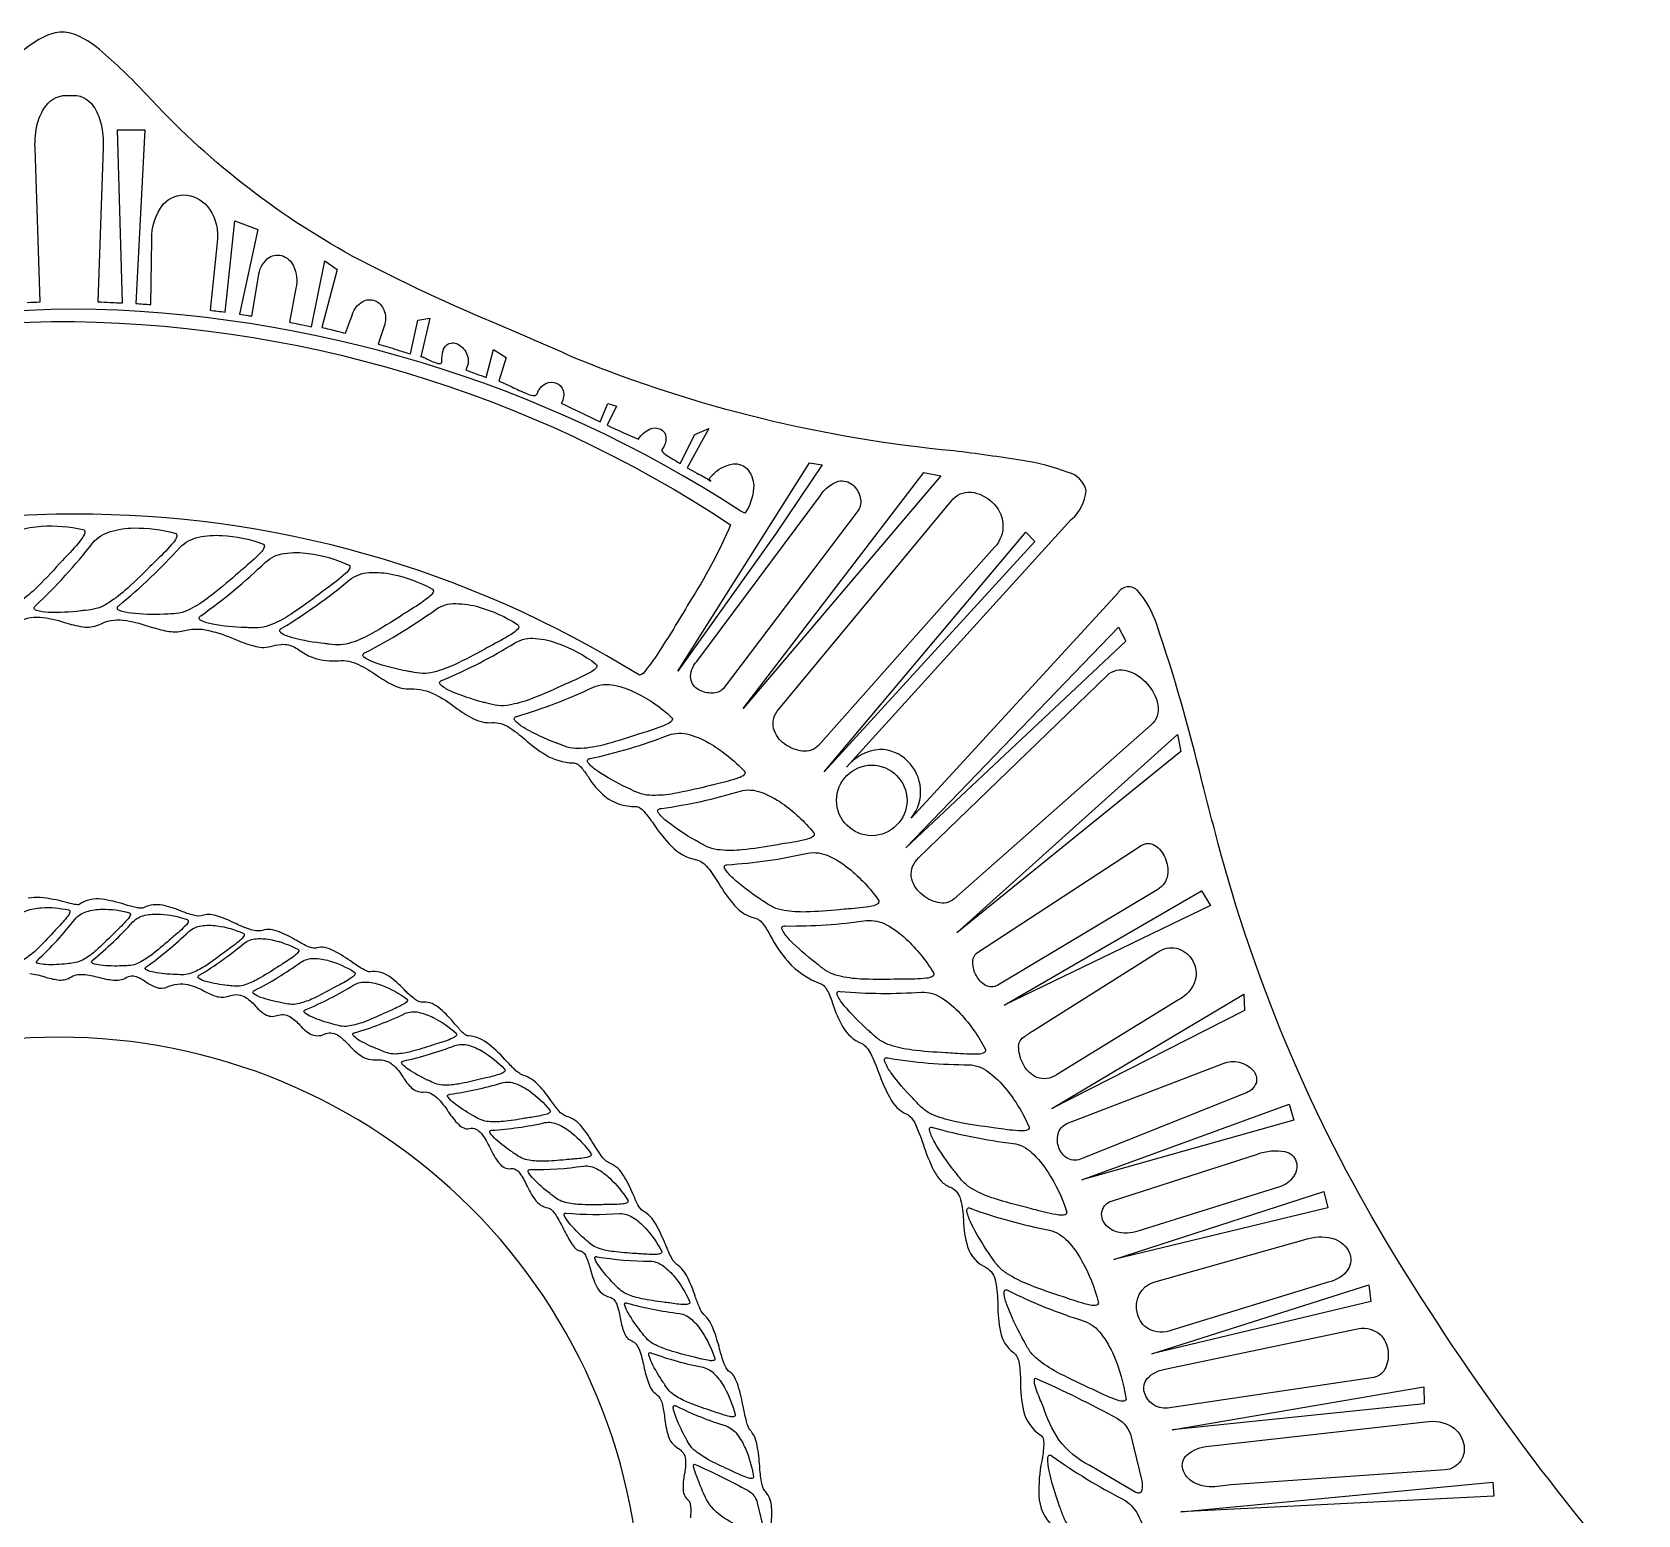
# Model space of a CAD drawing. Extents: x -4 to 118, y -79 to 10.
# Drawn here: x 43.401 to 47.257, y -7.499 to -3.939 of the extents above; entities that cross this region are included whole.
import ezdxf

# ---------------------------------------------------------------- set-up
doc = ezdxf.new("R2010")
doc.units = 0
doc.header["$MEASUREMENT"] = 0

msp = doc.modelspace()

# ---------------------------------------------------------------- linework, layer by layer
for points in [[(47.2556, -7.6738, -0.04455), (46.6343, -6.8106, -0.067662), (46.2496, -5.8877, -0.001147), (46.21, -5.7367, 0.024133), (46.102, -5.3618, 0.106009), (46.056, -5.2802, 0.489433), (46.0091, -5.2853), (45.5124, -5.8261, 0.397714), (45.5027, -5.6889, 0.2068), (45.4367, -5.6615, 0.209036), (45.3573, -5.7042), (45.8967, -5.1095, 0.20368), (45.9323, -5.0399, 0.276419), (45.8893, -4.9963, 0.056051), (45.7795, -4.968, 0.009878), (45.6145, -4.9447, -0.073349), (44.7072, -4.7227, 0.002479), (44.5294, -4.6453, -0.022236), (44.1702, -4.477, -0.081945), (43.675, -4.0881, 0.026977), (43.5629, -3.9809, 0.055991), (43.5165, -3.9503, 0.113668), (43.4739, -3.9393, 0.112223), (43.4303, -3.9505, 0.053891), (43.382, -3.9818, 0.02582)], [(43.3892, -4.5884, -0.007862), (43.4207, -4.587), (43.4084, -4.2175, -0.07289), (43.4145, -4.1582, -0.098399), (43.4336, -4.1176, -0.285894), (43.4921, -4.0918, -0.299275), (43.5485, -4.1175, -0.09592), (43.5663, -4.1581, -0.067518), (43.5718, -4.2175), (43.5595, -4.5868, -0.006376), (43.5886, -4.5882, 0.003853), (43.6091, -4.5893, 0.011448), (43.6156, -4.5894, 0.1259), (43.6182, -4.5891), (43.6067, -4.1739), (43.672, -4.1737), (43.6501, -4.5907), (43.6501, -4.5907, -0.003554), (43.6862, -4.5936), (43.6889, -4.4378, -0.182737), (43.7164, -4.3525, -0.24683), (43.7734, -4.3308, -0.211006), (43.8273, -4.3642, -0.183849), (43.8457, -4.4442), (43.8285, -4.607, -0.005163), (43.8652, -4.6116), (43.8884, -4.392), (43.9435, -4.4132), (43.8992, -4.6162, -0.011231), (43.9203, -4.6197, 0.002316), (43.929, -4.6212), (43.945, -4.5259, -0.188413), (43.9666, -4.483, -0.245412), (44.0004, -4.4759, -0.211043), (44.029, -4.5008, -0.161207), (44.0349, -4.5541), (44.0196, -4.6358, -0.006708), (44.0446, -4.6409, 0.008559), (44.0726, -4.6465), (44.1041, -4.4887), (44.1339, -4.5094), (44.0972, -4.6484, -0.013779), (44.133, -4.6569, 0.005862), (44.1541, -4.6622), (44.17, -4.6185, -0.182161), (44.1952, -4.5859, -0.229017), (44.2249, -4.5842, -0.200306), (44.2463, -4.6063, -0.177429), (44.2468, -4.6452), (44.2326, -4.6882, -0.009072), (44.2784, -4.7021, 0.004945), (44.31, -4.7118), (44.3277, -4.631), (44.3563, -4.6264), (44.3344, -4.7186, -0.26869), (44.3348, -4.7182, -0.10475), (44.3359, -4.7181, -0.05499), (44.3393, -4.7192, -0.017089), (44.3501, -4.7242, 0.042921), (44.3737, -4.7342, 0.138639), (44.3824, -4.7348, 0.371486), (44.3855, -4.7291, -0.087383), (44.3882, -4.7044, -0.143591), (44.397, -4.6904, -0.297211), (44.4235, -4.6885, -0.428655), (44.4427, -4.7501, 0.007691), (44.492, -4.7685), (44.5095, -4.7013), (44.5396, -4.7207), (44.5218, -4.777, -0.019238), (44.5576, -4.793, 0.028773), (44.5945, -4.8091, 0.083293), (44.6073, -4.8116, 0.324137), (44.6139, -4.8076, -0.195964), (44.6349, -4.7828, -0.209553), (44.6601, -4.7819, -0.224634), (44.6767, -4.7994, -0.210728), (44.672, -4.8301, 0.000002), (44.672, -4.8301, 0.000077), (44.7653, -4.875), (44.7842, -4.8313), (44.805, -4.837), (44.7824, -4.8833, 0.007258), (44.8574, -4.9166, -0.000009), (44.8574, -4.9166, -0.154639), (44.8858, -4.8921, -0.218678), (44.911, -4.8928, -0.250086), (44.9235, -4.9117, -0.189849), (44.9136, -4.9414, 0.348198), (44.9148, -4.9466, 0.062897), (44.9226, -4.9534, 0.02363), (44.9464, -4.9681, -0.009244), (44.9579, -4.9749), (44.9925, -4.9051), (45.0265, -4.8912), (44.9747, -4.9855, 0.008721), (44.9975, -4.998, -0.017785), (45.0313, -5.0171, 0.298597), (45.0313, -5.0165, 0.103519), (45.0308, -5.016, 0.038441), (45.029, -5.0148, -0.029596), (45.0275, -5.0139, -0.085153), (45.0271, -5.0135, -0.318086), (45.0271, -5.0131, 0.012931), (45.0282, -5.0112, -0.04729), (45.03, -5.0082, -0.030771), (45.0346, -5.0032, -0.173709), (45.0845, -4.9759, -0.252974), (45.121, -4.9908, -0.185966), (45.134, -5.0346, -0.134674), (45.1132, -5.094), (45.1014, -5.0883, 0.14199), (43.5011, -4.6041, 0.13934), (41.8815, -5.094)], [(43.3631, -5.3595, -0.178352), (43.4203, -5.3439, -0.055829), (43.4791, -5.3564, 0.038175), (43.523, -5.3669, 0.149529), (43.5616, -5.3621, -0.157794), (43.6202, -5.3511, -0.04908), (43.6796, -5.3652, 0.02579), (43.7209, -5.3763, 0.091042), (43.7601, -5.3777, -0.13425), (43.8259, -5.3759, -0.042717), (43.888, -5.3968, 0.031989), (43.9335, -5.413, 0.132426), (43.9737, -5.4143, -0.053846), (43.9987, -5.4092, -0.077142), (44.0172, -5.4104, -0.095893), (44.0449, -5.4244, 0.072008), (44.0779, -5.4418, 0.094998), (44.137, -5.4483, -0.12786), (44.1853, -5.4576, -0.041154), (44.2282, -5.4829, 0.037201), (44.2677, -5.5065, 0.122107), (44.3104, -5.5162, -0.123196), (44.3689, -5.5293, -0.043989), (44.4171, -5.5598, 0.041816), (44.4597, -5.5871, 0.136155), (44.5064, -5.5971, -0.159673), (44.5459, -5.6078, -0.040753), (44.5844, -5.637, 0.045469), (44.6349, -5.6746, 0.126442), (44.6999, -5.6938, -0.12547), (44.7098, -5.6963, -0.077008), (44.7187, -5.7033, -0.041425), (44.7363, -5.7267, 0.078217), (44.7765, -5.7739, 0.175541), (44.8507, -5.7982, -0.143345), (44.8606, -5.8015, -0.064214), (44.8709, -5.8105, -0.030192), (44.8934, -5.8401, 0.046445), (44.936, -5.8931, 0.15576), (44.9964, -5.9262, -0.11427), (45.0107, -5.9326, -0.060161), (45.0242, -5.9454, -0.032843), (45.0504, -5.9833, 0.044232), (45.0883, -6.036, 0.165918), (45.1397, -6.0672, -0.114652), (45.1488, -6.0718, -0.06215), (45.1572, -6.0807, -0.032074), (45.174, -6.1082, 0.056753), (45.2158, -6.1701, 0.124663), (45.2955, -6.2239, -0.117269), (45.3044, -6.2305, -0.061491), (45.3116, -6.2415, -0.032505), (45.3242, -6.2728, 0.052352), (45.3477, -6.3268, 0.163645), (45.3935, -6.3676, -0.118264), (45.405, -6.3766, -0.053825), (45.4151, -6.3922, -0.027623), (45.4338, -6.4361, 0.038039), (45.461, -6.4973, 0.169045), (45.5015, -6.5373, -0.136945), (45.513, -6.546, -0.058011), (45.5229, -6.5621, -0.02823), (45.5408, -6.6084, 0.039371), (45.5669, -6.673, 0.067836), (45.5846, -6.6979, 0.127938), (45.607, -6.7123, -0.229124), (45.6311, -6.7427, -0.052082), (45.6376, -6.7907, 0.067259), (45.6479, -6.8557, 0.209128), (45.6925, -6.9055, -0.140352), (45.7072, -6.919, -0.083805), (45.7152, -6.9396, -0.045323), (45.7202, -6.994, 0.048802), (45.7267, -7.0594, 0.191666), (45.7578, -7.1093, -0.128392), (45.7669, -7.1202, -0.069439), (45.7718, -7.136, -0.036539), (45.7747, -7.1784, 0.059059), (45.7821, -7.2491, 0.194291), (45.8232, -7.3077, -0.187002), (45.8291, -7.3161, -0.078102), (45.8307, -7.3299, -0.032939), (45.8258, -7.3699, 0.057851), (45.8191, -7.4521, 0.204998), (45.8533, -7.5271, -0.159386)], [(45.1758, -7.5276, 0.040688), (45.1772, -7.4806, 0.17327), (45.1629, -7.4435, -0.108947), (45.1566, -7.4338, -0.049092), (45.1527, -7.4195, -0.025525), (45.1485, -7.3821, 0.031303), (45.1426, -7.3331, 0.137274), (45.1252, -7.2947, -0.089367), (45.1209, -7.2872, -0.030373), (45.1169, -7.2751, -0.014288), (45.1095, -7.2418, 0.025138), (45.0969, -7.1893, 0.049171), (45.0883, -7.1686, 0.133563), (45.0775, -7.1563, -0.123172), (45.0696, -7.1487, -0.05387), (45.0632, -7.1361, -0.026787), (45.0524, -7.1008, 0.028521), (45.038, -7.0548, 0.112417), (45.0147, -7.0179, -0.098404), (45.0036, -7.0003, -0.018441), (44.9936, -6.9737, 0.032952), (44.9761, -6.9302, 0.133776), (44.9493, -6.8977, -0.109351), (44.9348, -6.8783, -0.020392), (44.9213, -6.848, 0.033876), (44.8996, -6.8018, 0.144381), (44.8689, -6.7697, -0.127098), (44.8563, -6.7544, -0.021709), (44.844, -6.7283, 0.03986), (44.8216, -6.6842, 0.165807), (44.7885, -6.6548, -0.130247), (44.7686, -6.6375, -0.026327), (44.7497, -6.6086, 0.039369), (44.7219, -6.5679, 0.15412), (44.6855, -6.5425, -0.141499), (44.6665, -6.5291, -0.027826), (44.6473, -6.5043, 0.037919), (44.6183, -6.4681, 0.127867), (44.5799, -6.4433, -0.091891), (44.5722, -6.4397, -0.037821), (44.5632, -6.4326, -0.018766), (44.5419, -6.411, 0.038957), (44.4989, -6.3699, 0.163808), (44.4493, -6.3493, -0.137248), (44.4428, -6.347, -0.049997), (44.4351, -6.3408, -0.022531), (44.4168, -6.3206, 0.042345), (44.3814, -6.2841, 0.070372), (44.3617, -6.2717, 0.130705), (44.3412, -6.2683, -0.115568), (44.3299, -6.2663, -0.063516), (44.3185, -6.2597, -0.035204), (44.2944, -6.2376, 0.053761), (44.2577, -6.2057, 0.19517), (44.2131, -6.1952, -0.116498), (44.2058, -6.1939, -0.040343), (44.196, -6.1892, -0.018412), (44.171, -6.173, 0.034644), (44.1259, -6.1451, 0.061878), (44.104, -6.1372, 0.134906), (44.0849, -6.1377, -0.146399), (44.0761, -6.1386, -0.060638), (44.0649, -6.1351, -0.028505), (44.0368, -6.1204, 0.039392), (43.9945, -6.0991, 0.06366), (43.9736, -6.0939, 0.114047), (43.9542, -6.0959, -0.1455), (43.9232, -6.0931, -0.028552), (43.8857, -6.0775, 0.031189), (43.8463, -6.0613, 0.054874), (43.8286, -6.0577, 0.108522), (43.8135, -6.0594, -0.153434), (43.7891, -6.0596, -0.032545), (43.7592, -6.0494, 0.049007), (43.7149, -6.0356, 0.167766), (43.6703, -6.0411, -0.10032), (43.6619, -6.0424, -0.045394), (43.6511, -6.0412, -0.023216), (43.6238, -6.0338, 0.050224), (43.5682, -6.021, 0.185281), (43.5145, -6.0333, -0.157347), (43.5104, -6.0342, -0.040788), (43.5032, -6.0333, -0.015762), (43.4816, -6.0283, 0.043459), (43.4209, -6.0169, 0.072784), (43.3915, -6.0186, 0.1469)], [(43.3959, -6.1995, -0.056659), (43.4315, -6.2073, 0.045244), (43.4631, -6.2146, 0.163809), (43.4921, -6.2093, -0.173811), (43.524, -6.2016, -0.044608), (43.5608, -6.2085, 0.040275), (43.5962, -6.2152, 0.15486), (43.6275, -6.2093, -0.233889), (43.6512, -6.2065, -0.066307), (43.6743, -6.219, 0.061912), (43.6989, -6.2325, 0.195468), (43.7266, -6.2316, -0.159329), (43.7754, -6.2257, -0.070308), (43.8141, -6.2414, 0.050107), (43.8428, -6.254, 0.150913), (43.8735, -6.2539, -0.226392), (43.9109, -6.2548, -0.083074), (43.9378, -6.2774, 0.069393), (43.9605, -6.2973, 0.22535), (43.9891, -6.3003, -0.225456), (44.02, -6.3028, -0.070607), (44.0443, -6.3234, 0.078462), (44.07, -6.3446, 0.239424), (44.1031, -6.3449, -0.252504), (44.1343, -6.3466, -0.069269), (44.1611, -6.37, 0.057752), (44.1906, -6.3963, 0.171156), (44.2302, -6.4067, -0.207331), (44.2678, -6.4183, -0.070326), (44.2921, -6.448, 0.060812), (44.3126, -6.4738, 0.212893), (44.3408, -6.4839, -0.134122), (44.3582, -6.4868, -0.08329), (44.3736, -6.4974, -0.048849), (44.4008, -6.5311, 0.047049), (44.425, -6.5614, 0.090587), (44.4377, -6.5701, 0.155744), (44.4515, -6.5715, -0.16743), (44.4672, -6.573, -0.109351), (44.4802, -6.5833, -0.056259), (44.5014, -6.6189, 0.053481), (44.5223, -6.6542, 0.100989), (44.535, -6.665, 0.160224), (44.5506, -6.6676, -0.162729), (44.5623, -6.6696, -0.101547), (44.5721, -6.6781, -0.051017), (44.5887, -6.7072, 0.050804), (44.609, -6.7423, 0.199927), (44.6397, -6.7619, -0.153878), (44.6491, -6.7672, -0.055295), (44.6586, -6.779, -0.026002), (44.6777, -6.8134, 0.026001), (44.6969, -6.8479, 0.055293), (44.7063, -6.8597, 0.153868), (44.7157, -6.8649, -0.175586), (44.7247, -6.8688, -0.093504), (44.7313, -6.8781, -0.043579), (44.7414, -6.9077, 0.055672), (44.7568, -6.9503, 0.222708), (44.7883, -6.9765, -0.157134), (44.7985, -6.9823, -0.091117), (44.8053, -6.9934, -0.047159), (44.8133, -7.0252, 0.046193), (44.8221, -7.0595, 0.078703), (44.8297, -7.0728, 0.130381), (44.8412, -7.0812, -0.140858), (44.8519, -7.0893, -0.070771), (44.8596, -7.1034, -0.036951), (44.8704, -7.1422, 0.033377), (44.8814, -7.1823, 0.157326), (44.9006, -7.2099, -0.117668), (44.9089, -7.2187, -0.064092), (44.9143, -7.2317, -0.035792), (44.9202, -7.2652, 0.047545), (44.9287, -7.3083, 0.198192), (44.9518, -7.3386, -0.260134), (44.9702, -7.3659, -0.068312), (44.9675, -7.403, 0.049485), (44.9644, -7.4356, 0.195254), (44.9749, -7.4622, -0.133644), (44.9804, -7.4692, -0.077337), (44.9827, -7.4792, -0.040028), (44.9821, -7.5059, 0.051432)]]:
    msp.add_lwpolyline(points, format="xyb")
for points in [[(44.8599, -5.4835, 0.287437), (42.1471, -5.4892, -0.209717), (42.1312, -5.4764, -0.022299), (42.1003, -5.4354, -0.015685), (42.0157, -5.3047, -0.018406), (41.9389, -5.1688, -0.029729), (41.9176, -5.1213, -0.242178), (41.9153, -5.0995, -0.135275), (43.4476, -4.6337, -0.148147), (45.0788, -5.1223, -0.0388), (44.9793, -5.309, -0.013449), (44.903, -5.4323, -0.023275), (44.875, -5.4712, -0.217359)], [(45.3852, -5.0874), (45.0606, -5.5157, -0.217289), (45.0347, -5.5262, -0.136794), (45.0021, -5.518, -0.225478), (44.9829, -5.4922, -0.208692), (44.9973, -5.4501), (45.2945, -5.0516, -0.177885), (45.3379, -5.0177, -0.244133), (45.3719, -5.0264, -0.157712), (45.3898, -5.0567, -0.217818)], [(45.7127, -5.1758), (45.29, -5.6519, -0.238009), (45.2515, -5.6653, -0.1381), (45.2083, -5.6482, -0.171347), (45.182, -5.6113, -0.244748), (45.1942, -5.5649), (45.6089, -5.0646, -0.25798), (45.6566, -5.0439, -0.167245), (45.7058, -5.0672, -0.431212)], [(43.1951, -5.323, -0.000008), (43.1975, -5.3204, 0.037372), (43.327, -5.1657, -0.14789), (43.3683, -5.1364, -0.071791), (43.4242, -5.1254, -0.072752), (43.5232, -5.1335, -0.45026), (43.528, -5.1409, -0.103883), (43.5206, -5.1554, -0.028246), (43.4825, -5.199, 0.002264), (43.4665, -5.2162, -0.016624), (43.4084, -5.2766, -0.045844), (43.3662, -5.3104, -0.072144), (43.3416, -5.3229, -0.037186), (43.3152, -5.3283, 0.002078), (43.3048, -5.33, -0.040449), (43.2264, -5.337, -0.076144), (43.1982, -5.3337, -0.738284)], [(43.4092, -5.3169), (43.4094, -5.3167, 0.037163), (43.547, -5.1657, -0.148471), (43.5895, -5.1383, -0.071836), (43.6458, -5.1298, -0.072799), (43.7442, -5.1424, -0.452031), (43.7488, -5.15, -0.103421), (43.7407, -5.1643, -0.028134), (43.7006, -5.2064, 0.002109), (43.6844, -5.2224, -0.01682), (43.624, -5.2801, -0.045609), (43.5805, -5.3121, -0.07305), (43.5555, -5.3234, -0.037507), (43.5289, -5.3276, 0.002112), (43.5184, -5.3289, -0.04073), (43.4399, -5.3323, -0.07609), (43.4118, -5.3278, -0.736664)], [(43.6092, -5.3166), (43.6096, -5.3163, 0.037827), (43.7565, -5.1762, -0.149767), (43.8007, -5.152, -0.072013), (43.8574, -5.1478, -0.072216), (43.9548, -5.1676, -0.44721), (43.9589, -5.1757, -0.104399), (43.9498, -5.1893, -0.02849), (43.907, -5.2284, 0.002086), (43.89, -5.243, -0.017077), (43.826, -5.2961, -0.045786), (43.7806, -5.3248, -0.073253), (43.7548, -5.3341, -0.037458), (43.7279, -5.3364, 0.002031), (43.7174, -5.3368, -0.040779), (43.6389, -5.3344, -0.075868), (43.6112, -5.3277, -0.731352)], [(43.8061, -5.3407), (43.8063, -5.3405, 0.038402), (43.9621, -5.2116, -0.150858), (44.0077, -5.1908, -0.072062), (44.0646, -5.1908, -0.072084), (44.1605, -5.218, -0.447064), (44.164, -5.2263, -0.104671), (44.154, -5.2393, -0.028566), (44.1086, -5.2751, 0.002032), (44.0909, -5.2883, -0.017395), (44.0236, -5.3364, -0.046332), (43.9765, -5.3616, -0.073964), (43.9502, -5.369, -0.037764), (43.9235, -5.3692, 0.002179), (43.9128, -5.3688, -0.040585), (43.8345, -5.3605, -0.075209), (43.8073, -5.3518, -0.732922)], [(43.9997, -5.3713, -0.000002), (44.0012, -5.3703, 0.038614), (44.1638, -5.2543, -0.1522), (44.2106, -5.237, -0.072004), (44.2673, -5.2412, -0.071529), (44.3612, -5.2755, -0.441926), (44.3642, -5.2841, -0.10637), (44.3534, -5.2963, -0.029021), (44.3059, -5.3286, 0.002096), (44.2872, -5.3405, -0.017393), (44.217, -5.3834, -0.047179), (44.1683, -5.405, -0.074838), (44.1416, -5.4104, -0.037757), (44.1147, -5.4086, 0.002072), (44.1043, -5.4074, -0.040585), (44.0268, -5.3933, -0.074833), (44.0002, -5.3825, -0.210371), (43.9958, -5.3769, -0.286334)], [(44.1998, -5.4295, -0.000004), (44.202, -5.4284, 0.038303), (44.371, -5.3251, -0.15332), (44.4189, -5.3113, -0.071934), (44.4752, -5.3198, -0.071138), (44.5666, -5.3611, -0.439187), (44.569, -5.3699, -0.107295), (44.5575, -5.3812, -0.029267), (44.508, -5.4099, 0.002125), (44.4886, -5.4203, -0.017634), (44.4158, -5.4579, -0.047598), (44.3658, -5.4757, -0.074093), (44.3389, -5.4791, -0.037479), (44.3123, -5.4753, 0.002154), (44.3018, -5.4734, -0.040498), (44.2254, -5.4534, -0.074269), (44.1996, -5.4407, -0.20943), (44.1956, -5.4348, -0.288632)], [(44.3843, -5.4963, -0.000001), (44.3852, -5.4959, 0.039217), (44.5618, -5.405, -0.153965), (44.6104, -5.3948, -0.071578), (44.666, -5.4076, -0.070521), (44.7546, -5.4556, -0.437269), (44.7564, -5.4645, -0.108794), (44.7443, -5.4749, -0.029577), (44.6932, -5.4997, 0.002187), (44.673, -5.5088, -0.017613), (44.5979, -5.5408, -0.047615), (44.5469, -5.5549, -0.074664), (44.5197, -5.5563, -0.037402), (44.4933, -5.5504, 0.002035), (44.4831, -5.5477, -0.039839), (44.4082, -5.5221, -0.073587), (44.3833, -5.5075, -0.207193), (44.3797, -5.5012, -0.291504)], [(46.0888, -5.6026), (45.6155, -6.0203, -0.240694), (45.5761, -6.0288, -0.135328), (45.5349, -6.0066, -0.170806), (45.5126, -5.9668, -0.247875), (45.5301, -5.922), (45.9831, -5.4837, -0.276578), (46.0313, -5.4724, -0.141219), (46.0788, -5.5037, -0.140135), (46.1049, -5.5547, -0.268864)], [(44.85, -5.6275, -0.017705), (44.7722, -5.6508, -0.047835), (44.7201, -5.6591, -0.074231), (44.693, -5.6575, -0.037046), (44.6676, -5.6488, 0.002185), (44.6574, -5.6448, -0.03941), (44.5854, -5.6109, -0.072505), (44.562, -5.5935, -0.204307), (44.5591, -5.5869, -0.296341), (44.5641, -5.5825, -0.000001), (44.5653, -5.5821, 0.039608), (44.7495, -5.5117, -0.154658), (44.7989, -5.5071, -0.071029), (44.8529, -5.526, -0.069489), (44.9363, -5.5838, -0.436554), (44.9373, -5.5929, -0.110021), (44.9241, -5.6019, -0.02981), (44.8705, -5.6209, 0.002108)], [(45.0223, -5.7499, -0.01794), (44.9431, -5.7674, -0.047853), (44.8906, -5.7717, -0.074256), (44.8638, -5.768, -0.036819), (44.8389, -5.7574, 0.002163), (44.829, -5.7527, -0.039304), (44.7594, -5.7135, -0.071776), (44.7372, -5.6944, -0.202586), (44.7347, -5.6876, -0.299714), (44.74, -5.6836, -0.000001), (44.741, -5.6834, 0.039729), (44.9296, -5.6269, -0.15492), (44.9791, -5.6259, -0.070606), (45.0318, -5.6489, -0.069072), (45.1112, -5.7128, -0.436824), (45.1116, -5.7219, -0.110891), (45.0978, -5.7299, -0.029935), (45.0432, -5.7449, 0.002116)], [(45.4177, -5.699, -0.409644), (45.5025, -5.7838, -0.409628), (45.4177, -5.8686, -0.409608), (45.3329, -5.7838, -0.409625)], [(45.1866, -5.891, -0.017971), (45.1065, -5.9025, -0.048001), (45.0539, -5.9028, -0.073911), (45.0272, -5.8971, -0.036292), (45.0028, -5.8845, 0.001876), (44.9937, -5.8794, -0.03879), (44.9268, -5.8349, -0.070861), (44.9058, -5.8143, -0.201637), (44.9038, -5.8073, -0.303233), (44.9093, -5.8037, -0.000006), (44.912, -5.8032, 0.039874), (45.1021, -5.7613, -0.154868), (45.1516, -5.7641, -0.070004), (45.2027, -5.7909, -0.068217), (45.2778, -5.8607, -0.436016), (45.2775, -5.8698, -0.111962), (45.2634, -5.8767, -0.030105), (45.2083, -5.8875, 0.002231)], [(45.6713, -6.1493), (46.0643, -5.8923, -0.299846), (46.0974, -5.8918, -0.155143), (46.122, -5.9217, -0.144049), (46.1278, -5.9632, -0.227265), (46.1043, -5.9974), (45.7202, -6.227, -0.270545), (45.691, -6.2278, -0.145893), (45.6689, -6.2048, -0.123599), (45.6602, -6.1733, -0.255362)], [(45.3404, -6.0461, -0.017928), (45.2598, -6.0516, -0.048452), (45.2073, -6.048, -0.073878), (45.181, -6.0403, -0.036447), (45.1577, -6.026, 0.002009), (45.1487, -6.02, -0.038487), (45.0848, -5.9707, -0.070375), (45.0653, -5.9485, -0.201222), (45.0637, -5.9414, -0.305057), (45.0695, -5.9382), (45.07, -5.9382, 0.040258), (45.2645, -5.9104, -0.154691), (45.3136, -5.9169, -0.069428), (45.3629, -5.9475, -0.067502), (45.4333, -6.0227, -0.437322), (45.4325, -6.0318, -0.112858), (45.4179, -6.0377, -0.030201), (45.3619, -6.0443, 0.002168)], [(43.3599, -6.068, -0.147868), (43.3871, -6.0488, -0.071797), (43.4238, -6.0415, -0.072768), (43.4888, -6.0468, -0.450034), (43.492, -6.0517, -0.103937), (43.4871, -6.0613, -0.028259), (43.4621, -6.0898, 0.002276), (43.4516, -6.1012, -0.016577), (43.4134, -6.1409, -0.045893), (43.3857, -6.1631, -0.072087), (43.3695, -6.1713, -0.03717), (43.3522, -6.1749, 0.002079), (43.3453, -6.176, -0.040461), (43.2938, -6.1806, -0.076151), (43.2753, -6.1784, -0.738236), (43.2732, -6.1714, -0.000008), (43.2748, -6.1697, 0.037365)], [(43.6342, -6.0533, -0.45183), (43.6372, -6.0583, -0.103408), (43.6318, -6.0677, -0.028141), (43.6055, -6.0953, 0.002112), (43.5949, -6.1059, -0.01684), (43.5552, -6.1438, -0.045618), (43.5266, -6.1648, -0.073007), (43.5101, -6.1722, -0.037512), (43.4927, -6.175, 0.002091), (43.4858, -6.1758, -0.040664), (43.4341, -6.1781, -0.076043), (43.4157, -6.1751, -0.736993), (43.414, -6.168), (43.4141, -6.1678, 0.037168), (43.5046, -6.0686, -0.148499), (43.5325, -6.0506, -0.071844), (43.5695, -6.045, -0.07275)], [(43.7733, -6.0699, -0.446836), (43.776, -6.0752, -0.1045), (43.7701, -6.0841, -0.028514), (43.742, -6.1098, 0.002107), (43.7307, -6.1194, -0.017082), (43.6887, -6.1543, -0.04576), (43.6588, -6.1731, -0.073191), (43.6419, -6.1793, -0.037406), (43.6242, -6.1807, 0.001998), (43.6174, -6.181, -0.040762), (43.5657, -6.1794, -0.075858), (43.5475, -6.1751, -0.7313), (43.5462, -6.1678), (43.5465, -6.1676, 0.037806), (43.6431, -6.0755, -0.14976), (43.6721, -6.0596, -0.072014), (43.7093, -6.0568, -0.072238)], [(43.9082, -6.1028, -0.446767), (43.9105, -6.1082, -0.104784), (43.9039, -6.1168, -0.02859), (43.8741, -6.1403, 0.002043), (43.8625, -6.1489, -0.017427), (43.8182, -6.1806, -0.04634), (43.7873, -6.1971, -0.073997), (43.77, -6.202, -0.03776), (43.7524, -6.2021, 0.002161), (43.7454, -6.2019, -0.040647), (43.694, -6.1964, -0.075232), (43.6761, -6.1907, -0.732749), (43.6753, -6.1834), (43.6756, -6.1832, 0.038391), (43.7778, -6.0985, -0.150909), (43.8078, -6.0849, -0.072075), (43.8452, -6.0849, -0.072072)], [(45.4713, -6.2133, -0.017757), (45.3906, -6.2126, -0.048069), (45.3383, -6.2051, -0.074162), (45.3127, -6.1955, -0.036219), (45.2904, -6.1795, 0.002016), (45.2819, -6.1728, -0.038719), (45.2213, -6.1189, -0.069709), (45.2033, -6.0953, -0.199872), (45.2021, -6.088, -0.308458), (45.208, -6.0853, -0.000006), (45.2109, -6.0852, 0.039947), (45.4045, -6.0722, -0.154082), (45.4531, -6.0824, -0.068713), (45.5002, -6.1166, -0.066669), (45.5656, -6.1969, -0.43836), (45.5642, -6.2059, -0.11327), (45.5492, -6.2107, -0.030199), (45.493, -6.2131, 0.002162)], [(44.0393, -6.1413, -0.4417), (44.0412, -6.1469, -0.106331), (44.0342, -6.1549, -0.029024), (44.0029, -6.1762, 0.002091), (43.9907, -6.184, -0.017371), (43.9445, -6.2122, -0.047078), (43.9125, -6.2264, -0.074791), (43.895, -6.23, -0.037723), (43.8773, -6.2287, 0.002048), (43.8705, -6.228, -0.040635), (43.8195, -6.2187, -0.07483), (43.8021, -6.2116, -0.210309), (43.7992, -6.2079, -0.286407), (43.8017, -6.2042, -0.000003), (43.8028, -6.2036, 0.03865), (43.9096, -6.1273, -0.152219), (43.9403, -6.1159, -0.072001), (43.9776, -6.1188, -0.071475)], [(44.1751, -6.1959, -0.439319), (44.1766, -6.2017, -0.107294), (44.1691, -6.2091, -0.029261), (44.1366, -6.228, 0.002122), (44.1238, -6.2348, -0.017656), (44.0759, -6.2595, -0.047575), (44.0431, -6.2712, -0.074127), (44.0254, -6.2735, -0.037495), (44.008, -6.271, 0.002156), (44.0011, -6.2697, -0.040535), (43.9508, -6.2566, -0.074299), (43.9339, -6.2482, -0.209372), (43.9313, -6.2443, -0.288578), (43.9341, -6.2409, -0.000004), (43.9354, -6.2401, 0.038344), (44.0466, -6.1723, -0.153293), (44.078, -6.1632, -0.071931), (44.115, -6.1688, -0.071198)], [(45.782, -6.3525, -0.000076), (45.782, -6.3525, -0.01105), (45.8035, -6.3375), (46.1096, -6.1447, -0.423185), (46.1884, -6.1693, -0.204722), (46.1946, -6.2156, -0.191532), (46.1543, -6.2629), (45.8609, -6.4425, -0.248702), (45.8143, -6.4489, -0.167164), (45.7828, -6.4193, -0.118588), (45.7707, -6.3788, -0.302477)], [(44.3005, -6.2599, -0.437033), (44.3018, -6.2658, -0.108902), (44.2938, -6.2726, -0.0296), (44.2602, -6.2889, 0.002203), (44.2469, -6.2949, -0.017606), (44.1976, -6.3159, -0.047543), (44.1641, -6.3252, -0.074645), (44.1462, -6.3261, -0.037416), (44.1289, -6.3223, 0.002041), (44.1222, -6.3205, -0.039824), (44.0729, -6.3036, -0.073578), (44.0566, -6.294, -0.207115), (44.0542, -6.2899, -0.291556), (44.0572, -6.2867, -0.000001), (44.0577, -6.2864, 0.039224), (44.1739, -6.2267, -0.153941), (44.2058, -6.22, -0.07157), (44.2424, -6.2284, -0.07052)], [(45.6901, -6.3804, -0.43959), (45.6882, -6.3893, -0.114242), (45.673, -6.3929, -0.03025), (45.6169, -6.3911, 0.002226), (45.595, -6.3897, -0.018032), (45.5145, -6.383, -0.047771), (45.463, -6.3716, -0.072555), (45.438, -6.36, -0.035368), (45.4167, -6.3424, 0.001963), (45.4086, -6.3351, -0.037505), (45.3517, -6.2767, -0.069076), (45.3353, -6.2518, -0.200406), (45.3346, -6.2445, -0.309732), (45.3408, -6.2422, -0.000001), (45.3419, -6.2423, 0.040136), (45.5375, -6.244, -0.1532), (45.5853, -6.2578, -0.068005), (45.6301, -6.2955, -0.06608)], [(44.4193, -6.3428, -0.436923), (44.4199, -6.3488, -0.109914), (44.4112, -6.3547, -0.029784), (44.376, -6.3672, 0.002086), (44.3625, -6.3715, -0.017715), (44.3114, -6.3869, -0.047719), (44.2772, -6.3924, -0.074121), (44.2594, -6.3912, -0.036985), (44.2427, -6.3855, 0.002202), (44.236, -6.3829, -0.039423), (44.1887, -6.3606, -0.072502), (44.1733, -6.3492, -0.204273), (44.1714, -6.3449, -0.296378), (44.1747, -6.342, -0.000001), (44.1754, -6.3418, 0.039663), (44.2965, -6.2955, -0.154664), (44.3289, -6.2924, -0.071021), (44.3645, -6.3049, -0.069459)], [(44.8648, -7.7514, 0.414337), (43.4657, -6.3523, 0.414336), (42.0666, -7.7514, 0.067872), (42.1175, -8.1277, 0.116958), (42.4319, -8.6939, 0.211596), (43.4657, -9.1504, 0.209775), (44.4936, -8.7004, 0.120786), (44.8165, -8.1166, 0.065799)], [(44.5358, -6.4288, -0.43695), (44.5361, -6.4348, -0.11089), (44.5271, -6.44, -0.029932), (44.4912, -6.4499, 0.002112), (44.4774, -6.4532, -0.017945), (44.4254, -6.4646, -0.047792), (44.3909, -6.4675, -0.074286), (44.3733, -6.4651, -0.036848), (44.3569, -6.4581, 0.002182), (44.3504, -6.455, -0.039302), (44.3047, -6.4292, -0.071796), (44.2901, -6.4167, -0.202521), (44.2884, -6.4122, -0.299663), (44.2919, -6.4096, -0.000001), (44.2926, -6.4094, 0.039808), (44.4165, -6.3723, -0.154874), (44.449, -6.3717, -0.070588), (44.4837, -6.3868, -0.069089)], [(45.7947, -6.566, -0.440303), (45.7922, -6.5747, -0.115578), (45.7769, -6.5772, -0.030383), (45.7214, -6.5712, 0.00233), (45.6993, -6.5682, -0.017892), (45.6194, -6.5554, -0.047113), (45.5686, -6.5402, -0.071806), (45.5445, -6.5268, -0.034939), (45.5244, -6.5076, 0.00197), (45.5168, -6.4997, -0.037444), (45.4638, -6.4372, -0.068285), (45.449, -6.4111, -0.199441), (45.4488, -6.4038, -0.313279), (45.4551, -6.4019, -0.000001), (45.4563, -6.4021, 0.040382), (45.6512, -6.4184, -0.152318), (45.698, -6.4358, -0.067324), (45.7403, -6.4768, -0.065585)], [(46.3126, -6.4878), (45.9232, -6.6436, -0.234733), (45.8882, -6.6432, -0.177873), (45.8672, -6.6182, -0.157403), (45.865, -6.5849, -0.225575), (45.8861, -6.5594), (46.2617, -6.4154, -0.315177), (46.3332, -6.4318, -0.249227), (46.3412, -6.4606, -0.229732)], [(44.6447, -6.5271, -0.436176), (44.6446, -6.5331, -0.111915), (44.6353, -6.5376, -0.030093), (44.599, -6.5447, 0.002223), (44.5848, -6.547, -0.017952), (44.5322, -6.5546, -0.048059), (44.4976, -6.5548, -0.073933), (44.48, -6.551, -0.036276), (44.464, -6.5427, 0.001832), (44.458, -6.5394, -0.038813), (44.4141, -6.5102, -0.070848), (44.4003, -6.4966, -0.201648), (44.399, -6.492, -0.30329), (44.4026, -6.4896, -0.000006), (44.4044, -6.4893, 0.039831), (44.5293, -6.4618, -0.154906), (44.5618, -6.4636, -0.070013), (44.5954, -6.4813, -0.068204)], [(44.7433, -6.6311, -0.437003), (44.7427, -6.6371, -0.112931), (44.7331, -6.641, -0.03022), (44.6964, -6.6453, 0.002179), (44.6822, -6.6465, -0.017924), (44.6292, -6.6501, -0.048411), (44.5947, -6.6478, -0.073848), (44.5775, -6.6427, -0.036431), (44.5621, -6.6333, 0.002031), (44.5562, -6.6294, -0.038493), (44.5143, -6.597, -0.070386), (44.5014, -6.5824, -0.201198), (44.5004, -6.5777, -0.305027), (44.5042, -6.5756), (44.5045, -6.5756, 0.040259), (44.6323, -6.5574, -0.154753), (44.6646, -6.5616, -0.069426), (44.697, -6.5817, -0.067433)], [(45.7904, -6.7614, -0.017785), (45.7121, -6.7398, -0.046698), (45.6632, -6.7189, -0.070431), (45.6406, -6.703, -0.034462), (45.6225, -6.6818, 0.00204), (45.6155, -6.6728, -0.036793), (45.5689, -6.6047, -0.067457), (45.5568, -6.5771, -0.200383), (45.5573, -6.5698, -0.315483), (45.5637, -6.5687), (45.5642, -6.5688, 0.040153), (45.7572, -6.6071, -0.150652), (45.802, -6.6297, -0.06624), (45.8401, -6.6752, -0.0647), (45.8855, -6.7701, -0.44726), (45.8821, -6.7784, -0.115052), (45.8666, -6.7792, -0.030037), (45.8117, -6.7669, 0.002223)], [(46.3946, -6.7126), (46.0569, -6.8176, -0.153688), (46.0057, -6.8194, -0.180999), (45.9757, -6.7972, -0.54614), (45.9978, -6.7445), (46.3443, -6.633, -0.141611), (46.41, -6.6269, -0.273078), (46.4372, -6.6512, -0.215648), (46.4305, -6.6864, -0.174826)], [(44.8315, -6.7435, -0.438302), (44.8306, -6.7495, -0.113292), (44.8207, -6.7526, -0.030204), (44.7838, -6.7542, 0.002163), (44.7695, -6.7543, -0.017739), (44.7165, -6.7539, -0.048031), (44.6821, -6.7489, -0.074163), (44.6653, -6.7426, -0.036243), (44.6507, -6.7321, 0.002048), (44.645, -6.7277, -0.038732), (44.6052, -6.6923, -0.069697), (44.5934, -6.6767, -0.19993), (44.5926, -6.672, -0.308483), (44.5965, -6.6702, -0.000008), (44.5986, -6.6701, 0.039907), (44.7256, -6.6616, -0.154077), (44.7576, -6.6683, -0.068704), (44.7885, -6.6908, -0.066659)], [(44.9126, -6.8654, -0.440138), (44.9113, -6.8712, -0.11415), (44.9013, -6.8736, -0.03022), (44.8645, -6.8724, 0.002211), (44.8501, -6.8715, -0.018026), (44.7972, -6.8671, -0.047856), (44.7634, -6.8596, -0.07253), (44.747, -6.852, -0.035378), (44.733, -6.8404, 0.001976), (44.7276, -6.8356, -0.037539), (44.6902, -6.7972, -0.069086), (44.6794, -6.7809, -0.2004), (44.679, -6.7761, -0.309722), (44.683, -6.7746, -0.000001), (44.6839, -6.7746, 0.040118), (44.8123, -6.7757, -0.153199), (44.8437, -6.7848, -0.068015), (44.8732, -6.8096, -0.06614)], [(45.8673, -6.9721, -0.017776), (45.7907, -6.9446, -0.0456), (45.7432, -6.9202, -0.070061), (45.7217, -6.9025, -0.034176), (45.7051, -6.88, 0.002032), (45.6986, -6.8706, -0.036355), (45.6566, -6.7991, -0.06687), (45.6462, -6.7707, -0.201045), (45.6472, -6.7634, -0.317021), (45.6537, -6.7628, -0.000007), (45.6566, -6.7638, 0.039672), (45.8443, -6.8156, -0.149154), (45.8875, -6.8415, -0.065543), (45.9225, -6.8897, -0.064307), (45.9616, -6.9878, -0.449269), (45.9577, -6.9959, -0.115798), (45.9422, -6.9955, -0.030037), (45.8883, -6.9792, 0.00223)], [(46.5134, -6.9401), (46.1383, -7.0555, -0.21308), (46.0823, -7.0527, -0.204106), (46.0557, -7.0162, -0.409571), (46.0953, -6.9401), (46.4664, -6.8358, -0.160985), (46.5301, -6.8374, -0.200077), (46.5643, -6.8689, -0.249157), (46.5613, -6.9099, -0.196285)], [(44.9802, -6.9869, -0.440663), (44.9786, -6.9926, -0.11542), (44.9685, -6.9943, -0.030352), (44.932, -6.9903, 0.002306), (44.9175, -6.9883, -0.017917), (44.865, -6.98, -0.047081), (44.8317, -6.97, -0.071771), (44.8158, -6.9612, -0.034903), (44.8026, -6.9485, 0.001947), (44.7976, -6.9433, -0.037535), (44.7628, -6.9022, -0.068349), (44.7531, -6.8851, -0.199472), (44.7529, -6.8803, -0.313078), (44.757, -6.8791, -0.000001), (44.7577, -6.8792, 0.040426), (44.886, -6.8899, -0.15234), (44.9167, -6.9014, -0.067339), (44.9445, -6.9283, -0.065582)], [(45.9357, -7.1921, -0.017311), (45.8622, -7.1561, -0.04555), (45.8173, -7.1265, -0.068578), (45.7976, -7.1065, -0.033596), (45.7833, -7.0822, 0.002), (45.7778, -7.0721, -0.035878), (45.7429, -6.9963, -0.066563), (45.7354, -6.9669, -0.20188), (45.7371, -6.9598, -0.317308), (45.7436, -6.9598, -0.000003), (45.7454, -6.9607, 0.039514), (45.928, -7.0339, -0.147209), (45.9684, -7.0645, -0.064584), (45.9986, -7.1164, -0.063788), (46.028, -7.2184, -0.455635), (46.0233, -7.226, -0.115399), (46.0079, -7.2238, -0.029712), (45.9559, -7.2015, 0.002203)], [(45.0405, -7.1226, -0.447385), (45.0383, -7.1281, -0.114968), (45.0281, -7.1285, -0.030023), (44.992, -7.1205, 0.002217), (44.978, -7.1169, -0.017773), (44.9266, -7.1027, -0.046627), (44.8944, -7.089, -0.070457), (44.8795, -7.0785, -0.03449), (44.8677, -7.0645, 0.002039), (44.863, -7.0587, -0.03677), (44.8325, -7.0139, -0.067444), (44.8244, -6.9958, -0.200418), (44.8248, -6.991, -0.315494), (44.829, -6.9902), (44.8294, -6.9904, 0.040072), (44.9562, -7.0155, -0.150656), (44.9856, -7.0303, -0.066243), (45.0106, -7.0602, -0.064697)], [(46.6231, -7.1689), (46.1275, -7.2431, -0.358912), (46.0724, -7.2052, -0.246879), (46.079, -7.1719, -0.179194), (46.1258, -7.1487), (46.58, -7.0534, -0.220459), (46.6338, -7.0622, -0.189192), (46.6566, -7.1011, -0.149663), (46.6518, -7.145, -0.263835)], [(45.0896, -7.2578, -0.449169), (45.0871, -7.2631, -0.115807), (45.0769, -7.2628, -0.030042), (45.0414, -7.2521, 0.002231), (45.0277, -7.2475, -0.017791), (44.9773, -7.2294, -0.045579), (44.9461, -7.2133, -0.070031), (44.9319, -7.2017, -0.034164), (44.921, -7.1869, 0.002009), (44.9168, -7.1808, -0.036387), (44.8892, -7.1338, -0.066916), (44.8824, -7.1151, -0.201076), (44.883, -7.1103, -0.316849), (44.8872, -7.1099, -0.000006), (44.889, -7.1105, 0.039737), (45.0125, -7.1446, -0.149144), (45.0409, -7.1617, -0.065532), (45.0639, -7.1933, -0.064291)], [(46.0406, -7.3117), (46.0661, -7.4174, -0.105573), (46.0664, -7.4392, -0.209551), (46.0618, -7.4464, -0.157283), (46.0577, -7.447, -0.097202), (46.0521, -7.4449), (45.9411, -7.3805, -0.110751), (45.8668, -7.319, -0.064605), (45.8289, -7.2382, 0.000004), (45.8286, -7.2373, 0.001464), (45.8261, -7.2315, -0.021337), (45.8119, -7.1949, -0.050666), (45.8082, -7.1789, -0.084507), (45.8084, -7.1735, -0.23448), (45.8106, -7.1706, -0.019334), (46.0078, -7.2677, -0.20746)], [(45.1334, -7.4068, -0.455737), (45.1303, -7.4118, -0.115385), (45.1202, -7.4103, -0.029708), (45.086, -7.3957, 0.0022), (45.0728, -7.3895, -0.017374), (45.0244, -7.3659, -0.045548), (44.995, -7.3464, -0.068551), (44.982, -7.3333, -0.03361), (44.9726, -7.3173, 0.002003), (44.969, -7.3107, -0.035879), (44.9461, -7.2609, -0.066528), (44.9411, -7.2415, -0.201883), (44.9422, -7.2368, -0.317438), (44.9465, -7.2369, -0.000003), (44.9478, -7.2375, 0.03944), (45.0677, -7.2856, -0.147204), (45.0943, -7.3057, -0.06458), (45.1141, -7.3398, -0.063773)], [(46.7947, -7.3911), (46.2796, -7.4265), (46.2416, -7.4315, -0.152674), (46.1898, -7.4205, -0.195088), (46.1645, -7.3895, -0.275584), (46.1741, -7.3553, -0.168652), (46.2272, -7.3343), (46.7477, -7.2756, -0.176922), (46.8117, -7.2878, -0.198537), (46.8387, -7.327, -0.473406)], [(46.0056, -7.6187, -0.017072), (45.9381, -7.5708, -0.044781), (45.8981, -7.5339, -0.068091), (45.8815, -7.5109, -0.03351), (45.871, -7.4845, 0.001989), (45.8671, -7.4736, -0.036203), (45.8436, -7.3929, -0.066171), (45.8404, -7.3625, -0.205059), (45.8431, -7.3558, -0.316889), (45.8495, -7.3569, -0.000003), (45.8512, -7.3581, 0.03861), (46.0208, -7.4612, -0.144142), (46.0564, -7.4982, -0.063662), (46.0786, -7.5545, -0.063108), (46.0928, -7.6601, -0.466854), (46.087, -7.6669, -0.114503), (46.0721, -7.6621, -0.029152), (46.0238, -7.6312, 0.002093)], [(45.1593, -7.5392, -0.105671), (45.1596, -7.5535, -0.209497), (45.1565, -7.5582, -0.157241), (45.1538, -7.5587, -0.097215), (45.1502, -7.5573), (45.0772, -7.515, -0.110755), (45.0284, -7.4745, -0.064589), (45.0035, -7.4214, 0.000004), (45.0033, -7.4208, 0.001455), (45.0017, -7.4171, -0.021338), (44.9924, -7.393, -0.050658), (44.9899, -7.3825, -0.084491), (44.99, -7.3789, -0.234474), (44.9914, -7.377, -0.019313), (45.1211, -7.4408, -0.207053), (45.1426, -7.4697)]]:
    msp.add_lwpolyline(points, format="xyb", close=True)
for points in [[(45.2987, -4.9779), (45.1868, -5.1446), (44.9517, -5.4735), (45.2683, -4.9733)], [(45.5835, -5.0048), (45.1089, -5.5631), (45.5426, -4.9964)], [(45.8095, -5.1619), (45.3036, -5.7151), (45.7874, -5.14)], [(46.0104, -5.3677), (46.0278, -5.4017), (45.4991, -5.8977)], [(46.1602, -5.6662), (45.6217, -6.1014), (46.1519, -5.6258)], [(46.2312, -6.0359), (45.736, -6.275), (46.2092, -6.0011)], [(46.3111, -6.2491), (46.3131, -6.288), (45.85, -6.5237)], [(46.4314, -6.5518), (45.9218, -6.695), (46.4203, -6.5129)], [(46.5132, -6.7617), (45.9993, -6.886), (46.5033, -6.7228)], [(46.6165, -6.9866), (46.0902, -7.112), (46.6112, -6.9469)], [(46.7446, -7.2322), (46.1391, -7.2949), (46.7432, -7.1918)], [(46.9116, -7.4538), (46.1599, -7.4915), (46.9095, -7.4204)]]:
    msp.add_lwpolyline(points, close=True)

doc.saveas('drawing.dxf')
